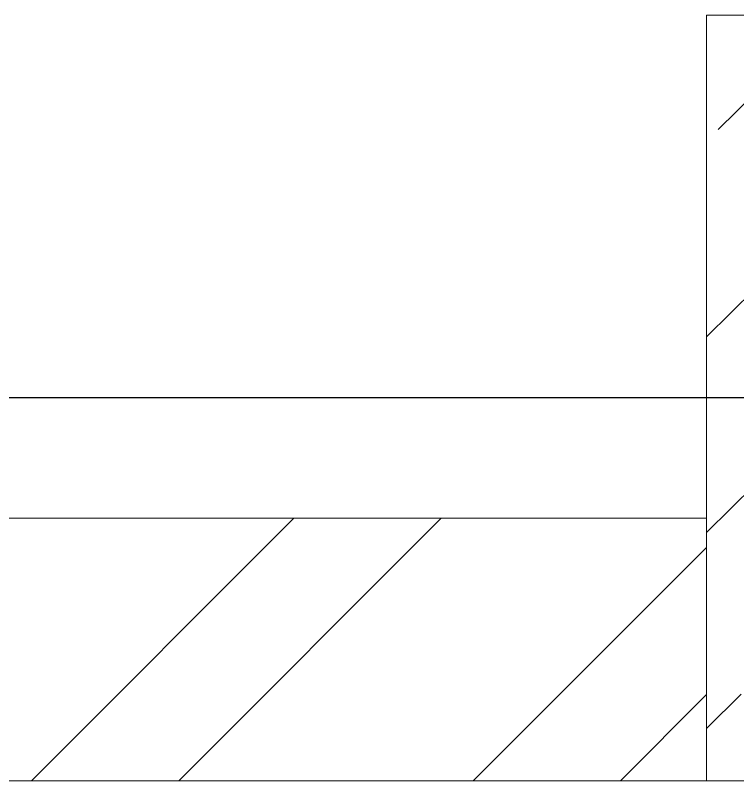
# Model space of a CAD drawing. Header units: inches. Extents: x -19662 to 10260, y -11808 to 5048.
# Drawn here: x -5241.7 to -4911.4, y -2439 to -2089 of the extents above; entities that cross this region are included whole.
import ezdxf

# ---------------------------------------------------------------- set-up
doc = ezdxf.new("R2010")
doc.units = ezdxf.units.IN
doc.header["$MEASUREMENT"] = 0
doc.linetypes.add('CONTI', pattern=[0])
doc.linetypes.add('GOST2.303 5', pattern=[24, 20, -1.5, 1, -1.5])
doc.layers.add('axis_dim', color=40, linetype='CONTI')
doc.layers.add('Wall2', color=40, linetype='Continuous', lineweight=5)

# ---------------------------------------------------------------- blocks, each defined once
blk = doc.blocks.new('5566ry')
at = {"linetype": 'ByBlock', "lineweight": 9, "ltscale": 100}
h = blk.add_hatch(dxfattribs=at)
h.set_pattern_fill('ANSI36', color=0, scale=20, angle=0.1731020596280691, style=0)
h.set_pattern_definition([(45.17310205962806, (-320375.4296827945, 1443038.455312585), (33.30275391175018, 123.5796998171359), [158.7499999999999, -31.74999999999999, 0, -31.74999999999999])])
h.paths.add_polyline_path([(-320376.6381613092, 1443388.453487055), (-320026.6381613091, 1443388.453487055), (-320026.6381613091, 1443038.453487055), (-320376.6381613092, 1443038.453487055)])
at = {"color": 0, "linetype": 'ByBlock', "ltscale": 100}
blk.add_lwpolyline([(-320376.6381613092, 1443038.453487055), (-320026.6381613091, 1443038.453487055), (-320026.6381613091, 1443388.453487055), (-320376.6381613092, 1443388.453487055)], close=True, dxfattribs=at)

msp = doc.modelspace()

# ---------------------------------------------------------------- linework, layer by layer
at = {"layer": 'axis_dim', "linetype": 'GOST2.303 5', "lineweight": 25, "ltscale": 100}
msp.add_lwpolyline([(-3500.582942242714, -2263.999392038873), (-9250.585864923405, -2263.999392038873)], dxfattribs=at)
at = {"layer": 'Wall2', "ltscale": 100}
for points in [[(-5525.565461476021, -2318.999392038902), (-4925.591241738332, -2318.999392038902)], [(-5234.344926585233, -2438.999392038902), (-5114.344926585233, -2318.999392038902)], [(-5166.992976585222, -2438.999392038873), (-5046.992976585222, -2318.999392038902)], [(-4925.591241738332, -2318.999392038902), (-4925.591241738332, -2438.999392038902)], [(-5032.289163861185, -2438.999392038902), (-4925.591241738332, -2332.301469916033)], [(-4964.937213861173, -2438.999392038873), (-4925.591241738345, -2399.653419916074)], [(-4925.591241738332, -2438.999392038902), (-7975.587821841466, -2438.999392038902)]]:
    msp.add_lwpolyline(points, dxfattribs=at)

# ---------------------------------------------------------------- block references
at = {"layer": 'Wall2', "ltscale": 100, "xscale": -1, "rotation": 90.00000000000296}
msp.add_blockref('5566ry', (1438462.862242351, -322465.6375532737), dxfattribs=at)

doc.saveas('drawing.dxf')
